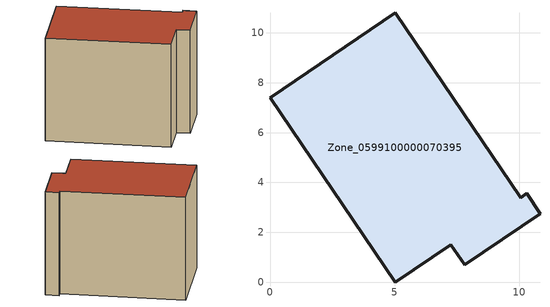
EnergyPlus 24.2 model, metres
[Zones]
Zone_0599100000070395
 floor ground (C_G): 7.26,1.51 5.02,0 0,7.41 5.03,10.8 10.05,3.39 10.29,3.56 10.83,2.74 7.81,0.7 z0
 wall outside (C_F): 5.03,10.8 0,7.41 5.02,0 7.26,1.51 7.81,0.7 10.83,2.74 10.29,3.56 10.05,3.39 5.03,10.8 z0:7.82
 roof outside (C_R): 10.83,2.74 10.29,3.56 10.05,3.39 5.03,10.8 0,7.41 5.02,0 7.26,1.51 7.81,0.7 z7.82
[BUILDING]
Pand.0599100000070395: North Axis=0; Terrain=City; Loads Convergence Tolerance Value=0.04; Temperature Convergence Tolerance Value=0.4; Solar Distribution=FullExterior; Maximum Number of Warmup Days=25; Minimum Number of Warmup Days=1
[Site:Location]
Rotterdam.The.Hague.AP_ZH_NLD Design_Conditions: Latitude=51.96; Longitude=4.45; Time Zone=1; Elevation=-4.5
[SITE:GROUNDTEMPERATURE:BUILDINGSURFACE]
18, 18, 18, 18, 18, 18, 18, 18, 18, 18, 18, 18
[MATERIAL] Thermal Absorptance=0.9; Solar Absorptance=0.7; Visible Absorptance=0.7
Name | Roughness | Thickness | Conductivity | Density | Specific Heat
G.TI.1965-1974 | MediumSmooth | 0.15 | 0.882353 | 540 | 1210
F.TI.1965-1974 | Rough | 0.3 | 0.697674 | 1920 | 840
R.TI.1965-1974 | MediumRough | 0.2 | 0.232558 | 1500 | 1000
[CONSTRUCTION]
C_G: G.TI.1965-1974
C_F: F.TI.1965-1974
C_R: R.TI.1965-1974
[ZONE]
Zone_0599100000070395: Type=1; Multiplier=1; Ceiling Height=Autocalculate; Volume=Autocalculate; Floor Area=autocalculate; Part of Total Floor Area=Yes
[ZONEINFILTRATION:DESIGNFLOWRATE]
Infil_Zone_0599100000070395: Zone or ZoneList or Space or SpaceList=Zone_0599100000070395; Schedule=AlwaysOn; Design Flow Rate Calculation Method=Flow/Area; Flow Rate per Floor Area=0.003; Constant Term Coefficient=1; Temperature Term Coefficient=0; Velocity Term Coefficient=0; Velocity Squared Term Coefficient=0
[HVACTEMPLATE:ZONE:IDEALLOADSAIRSYSTEM]
Zone_0599100000070395: Maximum Heating Supply Air Temperature=50; Minimum Cooling Supply Air Temperature=13; Maximum Heating Supply Air Humidity Ratio=0.0156; Minimum Cooling Supply Air Humidity Ratio=0.0077; Heating Limit=NoLimit; Cooling Limit=NoLimit; Dehumidification Control Type=ConstantSensibleHeatRatio; Cooling Sensible Heat Ratio=0.7; Dehumidification Setpoint=60; Humidification Control Type=None; Humidification Setpoint=30; Outdoor Air Method=None; Outdoor Air Flow Rate per Person=0.00944; Outdoor Air Flow Rate per Zone Floor Area=0; Outdoor Air Flow Rate per Zone=0; Demand Controlled Ventilation Type=None; Outdoor Air Economizer Type=NoEconomizer; Heat Recovery Type=None; Sensible Heat Recovery Effectiveness=0.7; Latent Heat Recovery Effectiveness=0.65
[ZONECONTROL:THERMOSTAT]
ThermostatControl_Zone_0599100000070395: Zone or ZoneList=Zone_0599100000070395; Control Type Schedule=DualSetpointControlType; Control 1=Thermostat_Zone_0599100000070395; Temperature Difference Between Cutout And Setpoint=0
[THERMOSTATSETPOINT:DUALSETPOINT]
Thermostat_Zone_0599100000070395: Heating Setpoint Temperature Schedule=HeatingSetpoint_Zone_0599100000070395; Cooling Setpoint Temperature Schedule=CoolingSetpoint_Zone_0599100000070395
[SCHEDULE:COMPACT]
HeatingSetpoint_Zone_0599100000070395: Through: 12/31, For: AllDays, Until: 24:00, 21
CoolingSetpoint_Zone_0599100000070395: Through: 12/31, For: AllDays, Until: 24:00, 24
DualSetpointControlType: Through: 12/31, For: AllDays, Until: 24:00, 4
AlwaysOn: Through: 12/31, For: AllDays, Until: 24:00, 1
